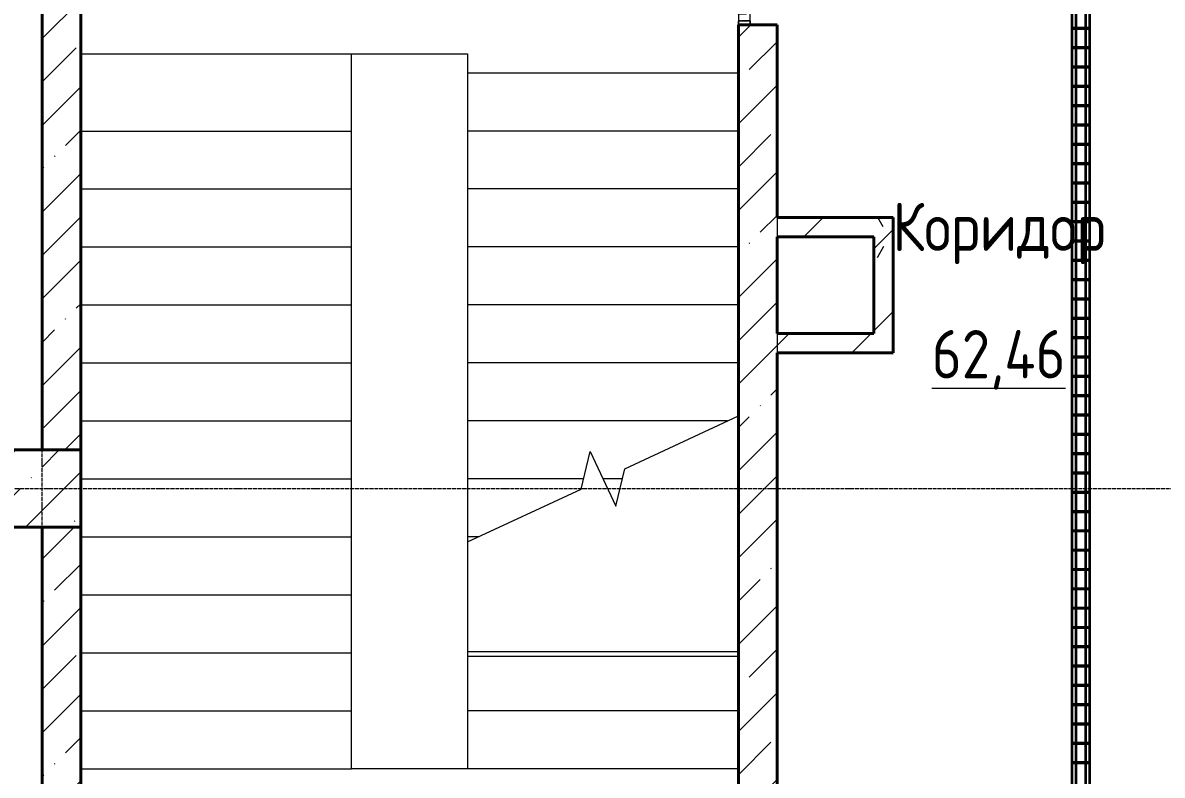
# Model space of a CAD drawing. Header units: millimetres. Extents: x 0 to 351840, y -132678 to 32417.
# Drawn here: x 325426 to 331318, y -103949 to -100056 of the extents above; entities that cross this region are included whole.
import ezdxf

# ---------------------------------------------------------------- set-up
doc = ezdxf.new("R2010")
doc.units = ezdxf.units.MM
doc.linetypes.add('BI_линия_сетки', pattern=[25, 20, -2.5, 0, -2.5])
doc.linetypes.add('BI_невидимые', pattern=[5, 3, -2])
for name, color, linetype, lineweight in [('Двери', 7, 'Continuous', 18), ('Лестницы', 7, 'Continuous', 18), ('Марки помещений', 7, 'Continuous', 20), ('Несущие колонны', 7, 'Continuous', 18), ('Оси', 7, 'Continuous', 9), ('Перекрытие', 7, 'Continuous', 18), ('Потолки', 7, 'Continuous', 18), ('Стены внутренние', 7, 'Continuous', 18), ('Стены наружные', 7, 'Continuous', 18), ('Стены несущие', 7, 'Continuous', 18), ('Стены штриховка', 7, 'Continuous', 18)]:
    doc.layers.add(name, color=color, linetype=linetype, lineweight=lineweight)
doc.styles.add('GOST Common_1', font='GOST Common.ttf', dxfattribs={"width": 0.9, "height": 250})
pattern_1 = [(45, (2e-10, 1e-10), (-224.5064, 224.5064), []), (45, (224.5, 1e-10), (-224.5064, 224.5064), [396.875, -79.375, 3.353, -76.022])]
pattern_2 = [(0, (2e-10, 1e-10), (1625.6, 406.4), [67.056, -1152.144, 67.056, -1152.144, -6502.4]), (0, (2e-10, 1e-10), (1625.6, 406.4), [-2438.4, 67.056, -2371.344, 67.056, -1152.144, -2844.8]), (0, (2e-10, 1e-10), (1625.6, 406.4), [-6096, 67.056, -745.744, 67.056, -1964.944]), (120, (609.6, 203.2), (-1164.7527, 1204.611), [67.056, -1152.144, 67.056, -1152.144, -6502.4]), (120, (609.6, 203.2), (-1164.7527, 1204.611), [-2438.4, 67.056, -2371.344, 67.056, -1152.144, -2844.8]), (120, (609.6, 203.2), (-1164.7527, 1204.611), [-6096, 67.056, -745.744, 67.056, -1964.944]), (240, (812.8, 1016), (-460.8473, -1611.011), [67.056, -1152.144, 67.056, -1152.144, -6502.4]), (240, (812.8, 1016), (-460.8473, -1611.011), [-2438.4, 67.056, -2371.344, 67.056, -1152.144, -2844.8]), (240, (812.8, 1016), (-460.8473, -1611.011), [-6096, 67.056, -745.744, 67.056, -1964.944])]
pattern_3 = [(45, (2e-10, 1e-10), (-212.132, 212.132), [])]

# ---------------------------------------------------------------- blocks, each defined once
blk = doc.blocks.new('*U51')
at = {"color": 0, "linetype": 'ByBlock', "lineweight": -2}
for p, q in [((13459.1, 47.5), (187, 47.5)), ((287.3, 42.5), (13459.1, 42.5)), ((13459.1, 27.5), (292.3, 27.5)), ((292.3, 22.5), (13459.1, 22.5)), ((3387.3, 42.5), (3387.3, 41.5)), ((3387.3, 41.5), (3387.3, 40)), ((3387.3, 40), (3387.3, 37.5)), ((3387.3, 37.5), (3387.3, -37.5)), ((3392.3, 41.5), (3392.3, 42.5)), ((3392.3, 40), (3392.3, 41.5)), ((3392.3, 37.5), (3392.3, 40)), ((3392.3, -37.5), (3392.3, 37.5)), ((3487.3, 42.5), (3487.3, 41.5)), ((3487.3, 41.5), (3487.3, 40)), ((3487.3, 40), (3487.3, 37.5)), ((3487.3, 37.5), (3487.3, -37.5)), ((3492.3, 41.5), (3492.3, 42.5)), ((3492.3, 40), (3492.3, 41.5)), ((3492.3, 37.5), (3492.3, 40)), ((3492.3, -37.5), (3492.3, 37.5)), ((3587.3, 42.5), (3587.3, 41.5)), ((3587.3, 41.5), (3587.3, 40)), ((3587.3, 40), (3587.3, 37.5)), ((3587.3, 37.5), (3587.3, -37.5)), ((3592.3, 41.5), (3592.3, 42.5)), ((3592.3, 40), (3592.3, 41.5)), ((3592.3, 37.5), (3592.3, 40)), ((3592.3, -37.5), (3592.3, 37.5)), ((3687.3, 42.5), (3687.3, 41.5)), ((3687.3, 41.5), (3687.3, 40)), ((3687.3, 40), (3687.3, 37.5)), ((3687.3, 37.5), (3687.3, -37.5)), ((3692.3, 41.5), (3692.3, 42.5)), ((3692.3, 40), (3692.3, 41.5)), ((3692.3, 37.5), (3692.3, 40)), ((3692.3, -37.5), (3692.3, 37.5)), ((3787.3, 42.5), (3787.3, 41.5)), ((3787.3, 41.5), (3787.3, 40)), ((3787.3, 40), (3787.3, 37.5)), ((3787.3, 37.5), (3787.3, -37.5)), ((3792.3, 41.5), (3792.3, 42.5)), ((3792.3, 40), (3792.3, 41.5)), ((3792.3, 37.5), (3792.3, 40)), ((3792.3, -37.5), (3792.3, 37.5)), ((3887.3, 42.5), (3887.3, 41.5)), ((3887.3, 41.5), (3887.3, 40)), ((3887.3, 40), (3887.3, 37.5)), ((3887.3, 37.5), (3887.3, -37.5)), ((3892.3, 41.5), (3892.3, 42.5)), ((3892.3, 40), (3892.3, 41.5)), ((3892.3, 37.5), (3892.3, 40)), ((3892.3, -37.5), (3892.3, 37.5)), ((3987.3, 42.5), (3987.3, 41.5)), ((3987.3, 41.5), (3987.3, 40)), ((3987.3, 40), (3987.3, 37.5)), ((3987.3, 37.5), (3987.3, -37.5)), ((3992.3, 41.5), (3992.3, 42.5)), ((3992.3, 40), (3992.3, 41.5)), ((3992.3, 37.5), (3992.3, 40)), ((3992.3, -37.5), (3992.3, 37.5)), ((4087.3, 42.5), (4087.3, 41.5)), ((4087.3, 41.5), (4087.3, 40)), ((4087.3, 40), (4087.3, 37.5)), ((4087.3, 37.5), (4087.3, -37.5)), ((4092.3, 41.5), (4092.3, 42.5)), ((4092.3, 40), (4092.3, 41.5)), ((4092.3, 37.5), (4092.3, 40)), ((4092.3, -37.5), (4092.3, 37.5)), ((4187.3, 42.5), (4187.3, 41.5)), ((4187.3, 41.5), (4187.3, 40)), ((4187.3, 40), (4187.3, 37.5)), ((4187.3, 37.5), (4187.3, -37.5)), ((4192.3, 41.5), (4192.3, 42.5)), ((4192.3, 40), (4192.3, 41.5)), ((4192.3, 37.5), (4192.3, 40)), ((4192.3, -37.5), (4192.3, 37.5)), ((4287.3, 42.5), (4287.3, 41.5)), ((4287.3, 41.5), (4287.3, 40)), ((4287.3, 40), (4287.3, 37.5)), ((4287.3, 37.5), (4287.3, -37.5)), ((4292.3, 41.5), (4292.3, 42.5)), ((4292.3, 40), (4292.3, 41.5)), ((4292.3, 37.5), (4292.3, 40)), ((4292.3, -37.5), (4292.3, 37.5)), ((4387.3, 42.5), (4387.3, 41.5)), ((4387.3, 41.5), (4387.3, 40)), ((4387.3, 40), (4387.3, 37.5)), ((4387.3, 37.5), (4387.3, -37.5)), ((4392.3, 41.5), (4392.3, 42.5)), ((4392.3, 40), (4392.3, 41.5)), ((4392.3, 37.5), (4392.3, 40)), ((4392.3, -37.5), (4392.3, 37.5)), ((4487.3, 42.5), (4487.3, 41.5)), ((4487.3, 41.5), (4487.3, 40)), ((4487.3, 40), (4487.3, 37.5)), ((4487.3, 37.5), (4487.3, -37.5)), ((4492.3, 41.5), (4492.3, 42.5)), ((4492.3, 40), (4492.3, 41.5)), ((4492.3, 37.5), (4492.3, 40)), ((4492.3, -37.5), (4492.3, 37.5)), ((4587.3, 42.5), (4587.3, 41.5)), ((4587.3, 41.5), (4587.3, 40)), ((4587.3, 40), (4587.3, 37.5)), ((4587.3, 37.5), (4587.3, -37.5)), ((4592.3, 41.5), (4592.3, 42.5)), ((4592.3, 40), (4592.3, 41.5)), ((4592.3, 37.5), (4592.3, 40)), ((4592.3, -37.5), (4592.3, 37.5)), ((4687.3, 42.5), (4687.3, 41.5)), ((4687.3, 41.5), (4687.3, 40)), ((4687.3, 40), (4687.3, 37.5)), ((4687.3, 37.5), (4687.3, -37.5)), ((4692.3, 41.5), (4692.3, 42.5)), ((4692.3, 40), (4692.3, 41.5)), ((4692.3, 37.5), (4692.3, 40)), ((4692.3, -37.5), (4692.3, 37.5)), ((4787.3, 42.5), (4787.3, 41.5)), ((4787.3, 41.5), (4787.3, 40)), ((4787.3, 40), (4787.3, 37.5)), ((4787.3, 37.5), (4787.3, -37.5)), ((4792.3, 41.5), (4792.3, 42.5)), ((4792.3, 40), (4792.3, 41.5)), ((4792.3, 37.5), (4792.3, 40)), ((4792.3, -37.5), (4792.3, 37.5)), ((4887.3, 42.5), (4887.3, 41.5)), ((4887.3, 41.5), (4887.3, 40)), ((4887.3, 40), (4887.3, 37.5)), ((4887.3, 37.5), (4887.3, -37.5)), ((4892.3, 41.5), (4892.3, 42.5)), ((4892.3, 40), (4892.3, 41.5)), ((4892.3, 37.5), (4892.3, 40)), ((4892.3, -37.5), (4892.3, 37.5)), ((4987.3, 42.5), (4987.3, 41.5)), ((4987.3, 41.5), (4987.3, 40)), ((4987.3, 40), (4987.3, 37.5)), ((4987.3, 37.5), (4987.3, -37.5)), ((4992.3, 41.5), (4992.3, 42.5)), ((4992.3, 40), (4992.3, 41.5)), ((4992.3, 37.5), (4992.3, 40)), ((4992.3, -37.5), (4992.3, 37.5)), ((5087.3, 42.5), (5087.3, 41.5)), ((5087.3, 41.5), (5087.3, 40)), ((5087.3, 40), (5087.3, 37.5)), ((5087.3, 37.5), (5087.3, -37.5)), ((5092.3, 41.5), (5092.3, 42.5)), ((5092.3, 40), (5092.3, 41.5)), ((5092.3, 37.5), (5092.3, 40)), ((5092.3, -37.5), (5092.3, 37.5)), ((5187.3, 42.5), (5187.3, 41.5)), ((5187.3, 41.5), (5187.3, 40)), ((5187.3, 40), (5187.3, 37.5)), ((5187.3, 37.5), (5187.3, -37.5)), ((5192.3, 41.5), (5192.3, 42.5)), ((5192.3, 40), (5192.3, 41.5)), ((5192.3, 37.5), (5192.3, 40)), ((5192.3, -37.5), (5192.3, 37.5)), ((5287.3, 42.5), (5287.3, 41.5)), ((5287.3, 41.5), (5287.3, 40)), ((5287.3, 40), (5287.3, 37.5)), ((5287.3, 37.5), (5287.3, -37.5)), ((5292.3, 41.5), (5292.3, 42.5)), ((5292.3, 40), (5292.3, 41.5)), ((5292.3, 37.5), (5292.3, 40)), ((5292.3, -37.5), (5292.3, 37.5)), ((5387.3, 42.5), (5387.3, 41.5)), ((5387.3, 41.5), (5387.3, 40)), ((5387.3, 40), (5387.3, 37.5)), ((5387.3, 37.5), (5387.3, -37.5)), ((5392.3, 41.5), (5392.3, 42.5)), ((5392.3, 40), (5392.3, 41.5)), ((5392.3, 37.5), (5392.3, 40)), ((5392.3, -37.5), (5392.3, 37.5)), ((5487.3, 42.5), (5487.3, 41.5)), ((5487.3, 41.5), (5487.3, 40)), ((5487.3, 40), (5487.3, 37.5)), ((5487.3, 37.5), (5487.3, -37.5)), ((5492.3, 41.5), (5492.3, 42.5)), ((5492.3, 40), (5492.3, 41.5)), ((5492.3, 37.5), (5492.3, 40)), ((5492.3, -37.5), (5492.3, 37.5)), ((5587.3, 42.5), (5587.3, 41.5)), ((5587.3, 41.5), (5587.3, 40)), ((5587.3, 40), (5587.3, 37.5)), ((5587.3, 37.5), (5587.3, -37.5)), ((5592.3, 41.5), (5592.3, 42.5)), ((5592.3, 40), (5592.3, 41.5)), ((5592.3, 37.5), (5592.3, 40)), ((5592.3, -37.5), (5592.3, 37.5)), ((5687.3, 42.5), (5687.3, 41.5)), ((5687.3, 41.5), (5687.3, 40)), ((5687.3, 40), (5687.3, 37.5)), ((5687.3, 37.5), (5687.3, -37.5)), ((5692.3, 41.5), (5692.3, 42.5)), ((5692.3, 40), (5692.3, 41.5)), ((5692.3, 37.5), (5692.3, 40)), ((5692.3, -37.5), (5692.3, 37.5)), ((5787.3, 42.5), (5787.3, 41.5)), ((5787.3, 41.5), (5787.3, 40)), ((5787.3, 40), (5787.3, 37.5)), ((5787.3, 37.5), (5787.3, -37.5)), ((5792.3, 41.5), (5792.3, 42.5)), ((5792.3, 40), (5792.3, 41.5)), ((5792.3, 37.5), (5792.3, 40)), ((5792.3, -37.5), (5792.3, 37.5)), ((5887.3, 42.5), (5887.3, 41.5)), ((5887.3, 41.5), (5887.3, 40)), ((5887.3, 40), (5887.3, 37.5)), ((5887.3, 37.5), (5887.3, -37.5)), ((5892.3, 41.5), (5892.3, 42.5)), ((5892.3, 40), (5892.3, 41.5)), ((5892.3, 37.5), (5892.3, 40)), ((5892.3, -37.5), (5892.3, 37.5)), ((5987.3, 42.5), (5987.3, 41.5)), ((5987.3, 41.5), (5987.3, 40)), ((5987.3, 40), (5987.3, 37.5)), ((5987.3, 37.5), (5987.3, -37.5)), ((5992.3, 41.5), (5992.3, 42.5)), ((5992.3, 40), (5992.3, 41.5)), ((5992.3, 37.5), (5992.3, 40)), ((5992.3, -37.5), (5992.3, 37.5)), ((6087.3, 42.5), (6087.3, 41.5)), ((6087.3, 41.5), (6087.3, 40)), ((6087.3, 40), (6087.3, 37.5)), ((6087.3, 37.5), (6087.3, -37.5)), ((6092.3, 41.5), (6092.3, 42.5)), ((6092.3, 40), (6092.3, 41.5)), ((6092.3, 37.5), (6092.3, 40)), ((6092.3, -37.5), (6092.3, 37.5)), ((6187.3, 42.5), (6187.3, 41.5)), ((6187.3, 41.5), (6187.3, 40)), ((6187.3, 40), (6187.3, 37.5)), ((6187.3, 37.5), (6187.3, -37.5)), ((6192.3, 41.5), (6192.3, 42.5)), ((6192.3, 40), (6192.3, 41.5)), ((6192.3, 37.5), (6192.3, 40)), ((6192.3, -37.5), (6192.3, 37.5)), ((6287.3, 42.5), (6287.3, 41.5)), ((6287.3, 41.5), (6287.3, 40)), ((6287.3, 40), (6287.3, 37.5)), ((6287.3, 37.5), (6287.3, -37.5)), ((6292.3, 41.5), (6292.3, 42.5)), ((6292.3, 40), (6292.3, 41.5)), ((6292.3, 37.5), (6292.3, 40)), ((6292.3, -37.5), (6292.3, 37.5)), ((6387.3, 42.5), (6387.3, 41.5)), ((6387.3, 41.5), (6387.3, 40)), ((6387.3, 40), (6387.3, 37.5)), ((6387.3, 37.5), (6387.3, -37.5)), ((6392.3, 41.5), (6392.3, 42.5)), ((6392.3, 40), (6392.3, 41.5)), ((6392.3, 37.5), (6392.3, 40)), ((6392.3, -37.5), (6392.3, 37.5)), ((6487.3, 42.5), (6487.3, 41.5)), ((6487.3, 41.5), (6487.3, 40)), ((6487.3, 40), (6487.3, 37.5)), ((6487.3, 37.5), (6487.3, -37.5)), ((6492.3, 41.5), (6492.3, 42.5)), ((6492.3, 40), (6492.3, 41.5)), ((6492.3, 37.5), (6492.3, 40)), ((6492.3, -37.5), (6492.3, 37.5)), ((6587.3, 42.5), (6587.3, 41.5)), ((6587.3, 41.5), (6587.3, 40)), ((6587.3, 40), (6587.3, 37.5)), ((6587.3, 37.5), (6587.3, -37.5)), ((6592.3, 41.5), (6592.3, 42.5)), ((6592.3, 40), (6592.3, 41.5)), ((6592.3, 37.5), (6592.3, 40)), ((6592.3, -37.5), (6592.3, 37.5)), ((6687.3, 42.5), (6687.3, 41.5)), ((6687.3, 41.5), (6687.3, 40)), ((6687.3, 40), (6687.3, 37.5)), ((6687.3, 37.5), (6687.3, -37.5)), ((6692.3, 41.5), (6692.3, 42.5)), ((6692.3, 40), (6692.3, 41.5)), ((6692.3, 37.5), (6692.3, 40)), ((6692.3, -37.5), (6692.3, 37.5)), ((6787.3, 42.5), (6787.3, 41.5)), ((6787.3, 41.5), (6787.3, 40)), ((6787.3, 40), (6787.3, 37.5)), ((6787.3, 37.5), (6787.3, -37.5)), ((6792.3, 41.5), (6792.3, 42.5)), ((6792.3, 40), (6792.3, 41.5)), ((6792.3, 37.5), (6792.3, 40)), ((6792.3, -37.5), (6792.3, 37.5)), ((6887.3, 42.5), (6887.3, 41.5)), ((6887.3, 41.5), (6887.3, 40)), ((6887.3, 40), (6887.3, 37.5)), ((6887.3, 37.5), (6887.3, -37.5)), ((6892.3, 41.5), (6892.3, 42.5)), ((6892.3, 40), (6892.3, 41.5)), ((6892.3, 37.5), (6892.3, 40)), ((6892.3, -37.5), (6892.3, 37.5)), ((6987.3, 42.5), (6987.3, 41.5)), ((6987.3, 41.5), (6987.3, 40)), ((6987.3, 40), (6987.3, 37.5)), ((6987.3, 37.5), (6987.3, -37.5)), ((6992.3, 41.5), (6992.3, 42.5)), ((6992.3, 40), (6992.3, 41.5)), ((6992.3, 37.5), (6992.3, 40)), ((6992.3, -37.5), (6992.3, 37.5)), ((7087.3, 42.5), (7087.3, 41.5)), ((7087.3, 41.5), (7087.3, 40)), ((7087.3, 40), (7087.3, 37.5)), ((7087.3, 37.5), (7087.3, -37.5)), ((7092.3, 41.5), (7092.3, 42.5)), ((7092.3, 40), (7092.3, 41.5)), ((7092.3, 37.5), (7092.3, 40)), ((7092.3, -37.5), (7092.3, 37.5)), ((7187.3, 42.5), (7187.3, 41.5)), ((7187.3, 41.5), (7187.3, 40)), ((7187.3, 40), (7187.3, 37.5)), ((7187.3, 37.5), (7187.3, -37.5)), ((7192.3, 41.5), (7192.3, 42.5)), ((7192.3, 40), (7192.3, 41.5)), ((7192.3, 37.5), (7192.3, 40)), ((7192.3, -37.5), (7192.3, 37.5)), ((187, -47.5), (13459.1, -47.5)), ((13459.1, -42.5), (287.3, -42.5)), ((13459.1, -22.5), (292.3, -22.5)), ((292.3, -27.5), (13459.1, -27.5)), ((3387.3, -37.5), (3387.3, -40)), ((3387.3, -40), (3387.3, -41.5)), ((3387.3, -41.5), (3387.3, -42.5)), ((3392.3, -40), (3392.3, -37.5)), ((3392.3, -41.5), (3392.3, -40)), ((3392.3, -42.5), (3392.3, -41.5)), ((3487.3, -37.5), (3487.3, -40)), ((3487.3, -40), (3487.3, -41.5)), ((3487.3, -41.5), (3487.3, -42.5)), ((3492.3, -40), (3492.3, -37.5)), ((3492.3, -41.5), (3492.3, -40)), ((3492.3, -42.5), (3492.3, -41.5)), ((3587.3, -37.5), (3587.3, -40)), ((3587.3, -40), (3587.3, -41.5)), ((3587.3, -41.5), (3587.3, -42.5)), ((3592.3, -40), (3592.3, -37.5)), ((3592.3, -41.5), (3592.3, -40)), ((3592.3, -42.5), (3592.3, -41.5)), ((3687.3, -37.5), (3687.3, -40)), ((3687.3, -40), (3687.3, -41.5)), ((3687.3, -41.5), (3687.3, -42.5)), ((3692.3, -40), (3692.3, -37.5)), ((3692.3, -41.5), (3692.3, -40)), ((3692.3, -42.5), (3692.3, -41.5)), ((3787.3, -37.5), (3787.3, -40)), ((3787.3, -40), (3787.3, -41.5)), ((3787.3, -41.5), (3787.3, -42.5)), ((3792.3, -40), (3792.3, -37.5)), ((3792.3, -41.5), (3792.3, -40)), ((3792.3, -42.5), (3792.3, -41.5)), ((3887.3, -37.5), (3887.3, -40)), ((3887.3, -40), (3887.3, -41.5)), ((3887.3, -41.5), (3887.3, -42.5)), ((3892.3, -40), (3892.3, -37.5)), ((3892.3, -41.5), (3892.3, -40)), ((3892.3, -42.5), (3892.3, -41.5)), ((3987.3, -37.5), (3987.3, -40)), ((3987.3, -40), (3987.3, -41.5)), ((3987.3, -41.5), (3987.3, -42.5)), ((3992.3, -40), (3992.3, -37.5)), ((3992.3, -41.5), (3992.3, -40)), ((3992.3, -42.5), (3992.3, -41.5)), ((4087.3, -37.5), (4087.3, -40)), ((4087.3, -40), (4087.3, -41.5)), ((4087.3, -41.5), (4087.3, -42.5)), ((4092.3, -40), (4092.3, -37.5)), ((4092.3, -41.5), (4092.3, -40)), ((4092.3, -42.5), (4092.3, -41.5)), ((4187.3, -37.5), (4187.3, -40)), ((4187.3, -40), (4187.3, -41.5)), ((4187.3, -41.5), (4187.3, -42.5)), ((4192.3, -40), (4192.3, -37.5)), ((4192.3, -41.5), (4192.3, -40)), ((4192.3, -42.5), (4192.3, -41.5)), ((4287.3, -37.5), (4287.3, -40)), ((4287.3, -40), (4287.3, -41.5)), ((4287.3, -41.5), (4287.3, -42.5)), ((4292.3, -40), (4292.3, -37.5)), ((4292.3, -41.5), (4292.3, -40)), ((4292.3, -42.5), (4292.3, -41.5)), ((4387.3, -37.5), (4387.3, -40)), ((4387.3, -40), (4387.3, -41.5)), ((4387.3, -41.5), (4387.3, -42.5)), ((4392.3, -40), (4392.3, -37.5)), ((4392.3, -41.5), (4392.3, -40)), ((4392.3, -42.5), (4392.3, -41.5)), ((4487.3, -37.5), (4487.3, -40)), ((4487.3, -40), (4487.3, -41.5)), ((4487.3, -41.5), (4487.3, -42.5)), ((4492.3, -40), (4492.3, -37.5)), ((4492.3, -41.5), (4492.3, -40)), ((4492.3, -42.5), (4492.3, -41.5)), ((4587.3, -37.5), (4587.3, -40)), ((4587.3, -40), (4587.3, -41.5)), ((4587.3, -41.5), (4587.3, -42.5)), ((4592.3, -40), (4592.3, -37.5)), ((4592.3, -41.5), (4592.3, -40)), ((4592.3, -42.5), (4592.3, -41.5)), ((4687.3, -37.5), (4687.3, -40)), ((4687.3, -40), (4687.3, -41.5)), ((4687.3, -41.5), (4687.3, -42.5)), ((4692.3, -40), (4692.3, -37.5)), ((4692.3, -41.5), (4692.3, -40)), ((4692.3, -42.5), (4692.3, -41.5)), ((4787.3, -37.5), (4787.3, -40)), ((4787.3, -40), (4787.3, -41.5)), ((4787.3, -41.5), (4787.3, -42.5)), ((4792.3, -40), (4792.3, -37.5)), ((4792.3, -41.5), (4792.3, -40)), ((4792.3, -42.5), (4792.3, -41.5)), ((4887.3, -37.5), (4887.3, -40)), ((4887.3, -40), (4887.3, -41.5)), ((4887.3, -41.5), (4887.3, -42.5)), ((4892.3, -40), (4892.3, -37.5)), ((4892.3, -41.5), (4892.3, -40)), ((4892.3, -42.5), (4892.3, -41.5)), ((4987.3, -37.5), (4987.3, -40)), ((4987.3, -40), (4987.3, -41.5)), ((4987.3, -41.5), (4987.3, -42.5)), ((4992.3, -40), (4992.3, -37.5)), ((4992.3, -41.5), (4992.3, -40)), ((4992.3, -42.5), (4992.3, -41.5)), ((5087.3, -37.5), (5087.3, -40)), ((5087.3, -40), (5087.3, -41.5)), ((5087.3, -41.5), (5087.3, -42.5)), ((5092.3, -40), (5092.3, -37.5)), ((5092.3, -41.5), (5092.3, -40)), ((5092.3, -42.5), (5092.3, -41.5)), ((5187.3, -37.5), (5187.3, -40)), ((5187.3, -40), (5187.3, -41.5)), ((5187.3, -41.5), (5187.3, -42.5)), ((5192.3, -40), (5192.3, -37.5)), ((5192.3, -41.5), (5192.3, -40)), ((5192.3, -42.5), (5192.3, -41.5)), ((5287.3, -37.5), (5287.3, -40)), ((5287.3, -40), (5287.3, -41.5)), ((5287.3, -41.5), (5287.3, -42.5)), ((5292.3, -40), (5292.3, -37.5)), ((5292.3, -41.5), (5292.3, -40)), ((5292.3, -42.5), (5292.3, -41.5)), ((5387.3, -37.5), (5387.3, -40)), ((5387.3, -40), (5387.3, -41.5)), ((5387.3, -41.5), (5387.3, -42.5)), ((5392.3, -40), (5392.3, -37.5)), ((5392.3, -41.5), (5392.3, -40)), ((5392.3, -42.5), (5392.3, -41.5)), ((5487.3, -37.5), (5487.3, -40)), ((5487.3, -40), (5487.3, -41.5)), ((5487.3, -41.5), (5487.3, -42.5)), ((5492.3, -40), (5492.3, -37.5)), ((5492.3, -41.5), (5492.3, -40)), ((5492.3, -42.5), (5492.3, -41.5)), ((5587.3, -37.5), (5587.3, -40)), ((5587.3, -40), (5587.3, -41.5)), ((5587.3, -41.5), (5587.3, -42.5)), ((5592.3, -40), (5592.3, -37.5)), ((5592.3, -41.5), (5592.3, -40)), ((5592.3, -42.5), (5592.3, -41.5)), ((5687.3, -37.5), (5687.3, -40)), ((5687.3, -40), (5687.3, -41.5)), ((5687.3, -41.5), (5687.3, -42.5)), ((5692.3, -40), (5692.3, -37.5)), ((5692.3, -41.5), (5692.3, -40)), ((5692.3, -42.5), (5692.3, -41.5)), ((5787.3, -37.5), (5787.3, -40)), ((5787.3, -40), (5787.3, -41.5)), ((5787.3, -41.5), (5787.3, -42.5)), ((5792.3, -40), (5792.3, -37.5)), ((5792.3, -41.5), (5792.3, -40)), ((5792.3, -42.5), (5792.3, -41.5)), ((5887.3, -37.5), (5887.3, -40)), ((5887.3, -40), (5887.3, -41.5)), ((5887.3, -41.5), (5887.3, -42.5)), ((5892.3, -40), (5892.3, -37.5)), ((5892.3, -41.5), (5892.3, -40)), ((5892.3, -42.5), (5892.3, -41.5)), ((5987.3, -37.5), (5987.3, -40)), ((5987.3, -40), (5987.3, -41.5)), ((5987.3, -41.5), (5987.3, -42.5)), ((5992.3, -40), (5992.3, -37.5)), ((5992.3, -41.5), (5992.3, -40)), ((5992.3, -42.5), (5992.3, -41.5)), ((6087.3, -37.5), (6087.3, -40)), ((6087.3, -40), (6087.3, -41.5)), ((6087.3, -41.5), (6087.3, -42.5)), ((6092.3, -40), (6092.3, -37.5)), ((6092.3, -41.5), (6092.3, -40)), ((6092.3, -42.5), (6092.3, -41.5)), ((6187.3, -37.5), (6187.3, -40)), ((6187.3, -40), (6187.3, -41.5)), ((6187.3, -41.5), (6187.3, -42.5)), ((6192.3, -40), (6192.3, -37.5)), ((6192.3, -41.5), (6192.3, -40)), ((6192.3, -42.5), (6192.3, -41.5)), ((6287.3, -37.5), (6287.3, -40)), ((6287.3, -40), (6287.3, -41.5)), ((6287.3, -41.5), (6287.3, -42.5)), ((6292.3, -40), (6292.3, -37.5)), ((6292.3, -41.5), (6292.3, -40)), ((6292.3, -42.5), (6292.3, -41.5)), ((6387.3, -37.5), (6387.3, -40)), ((6387.3, -40), (6387.3, -41.5)), ((6387.3, -41.5), (6387.3, -42.5)), ((6392.3, -40), (6392.3, -37.5)), ((6392.3, -41.5), (6392.3, -40)), ((6392.3, -42.5), (6392.3, -41.5)), ((6487.3, -37.5), (6487.3, -40)), ((6487.3, -40), (6487.3, -41.5)), ((6487.3, -41.5), (6487.3, -42.5)), ((6492.3, -40), (6492.3, -37.5)), ((6492.3, -41.5), (6492.3, -40)), ((6492.3, -42.5), (6492.3, -41.5)), ((6587.3, -37.5), (6587.3, -40)), ((6587.3, -40), (6587.3, -41.5)), ((6587.3, -41.5), (6587.3, -42.5)), ((6592.3, -40), (6592.3, -37.5)), ((6592.3, -41.5), (6592.3, -40)), ((6592.3, -42.5), (6592.3, -41.5)), ((6687.3, -37.5), (6687.3, -40)), ((6687.3, -40), (6687.3, -41.5)), ((6687.3, -41.5), (6687.3, -42.5)), ((6692.3, -40), (6692.3, -37.5)), ((6692.3, -41.5), (6692.3, -40)), ((6692.3, -42.5), (6692.3, -41.5)), ((6787.3, -37.5), (6787.3, -40)), ((6787.3, -40), (6787.3, -41.5)), ((6787.3, -41.5), (6787.3, -42.5)), ((6792.3, -40), (6792.3, -37.5)), ((6792.3, -41.5), (6792.3, -40)), ((6792.3, -42.5), (6792.3, -41.5)), ((6887.3, -37.5), (6887.3, -40)), ((6887.3, -40), (6887.3, -41.5)), ((6887.3, -41.5), (6887.3, -42.5)), ((6892.3, -40), (6892.3, -37.5)), ((6892.3, -41.5), (6892.3, -40)), ((6892.3, -42.5), (6892.3, -41.5)), ((6987.3, -37.5), (6987.3, -40)), ((6987.3, -40), (6987.3, -41.5)), ((6987.3, -41.5), (6987.3, -42.5)), ((6992.3, -40), (6992.3, -37.5)), ((6992.3, -41.5), (6992.3, -40)), ((6992.3, -42.5), (6992.3, -41.5)), ((7087.3, -37.5), (7087.3, -40)), ((7087.3, -40), (7087.3, -41.5)), ((7087.3, -41.5), (7087.3, -42.5)), ((7092.3, -40), (7092.3, -37.5)), ((7092.3, -41.5), (7092.3, -40)), ((7092.3, -42.5), (7092.3, -41.5)), ((7187.3, -37.5), (7187.3, -40)), ((7187.3, -40), (7187.3, -41.5)), ((7187.3, -41.5), (7187.3, -42.5)), ((7192.3, -40), (7192.3, -37.5)), ((7192.3, -41.5), (7192.3, -40)), ((7192.3, -42.5), (7192.3, -41.5))]:
    blk.add_line(p, q, dxfattribs=at)
for centre, start, end in [((3389.8, 40), 180, 0), ((3489.8, 40), 180, 0), ((3589.8, 40), 180, 0), ((3689.8, 40), 180, 0), ((3789.8, 40), 180, 0), ((3889.8, 40), 180, 0), ((3989.8, 40), 180, 0), ((4089.8, 40), 180, 0), ((4189.8, 40), 180, 0), ((4289.8, 40), 180, 0), ((4389.8, 40), 180, 0), ((4489.8, 40), 180, 0), ((4589.8, 40), 180, 0), ((4689.8, 40), 180, 0), ((4789.8, 40), 180, 0), ((4889.8, 40), 180, 0), ((4989.8, 40), 180, 0), ((5089.8, 40), 180, 0), ((5189.8, 40), 180, 0), ((5289.8, 40), 180, 0), ((5389.8, 40), 180, 0), ((5489.8, 40), 180, 0), ((5589.8, 40), 180, 0), ((5689.8, 40), 180, 0), ((5789.8, 40), 180, 0), ((5889.8, 40), 180, 0), ((5989.8, 40), 180, 0), ((6089.8, 40), 180, 0), ((6189.8, 40), 180, 0), ((6289.8, 40), 180, 0), ((6389.8, 40), 180, 0), ((6489.8, 40), 180, 0), ((6589.8, 40), 180, 0), ((6689.8, 40), 180, 0), ((6789.8, 40), 180, 0), ((6889.8, 40), 180, 0), ((6989.8, 40), 180, 0), ((7089.8, 40), 180, 0), ((7189.8, 40), 180, 0), ((3389.8, -40), 0, 180), ((3489.8, -40), 0, 180), ((3589.8, -40), 0, 180), ((3689.8, -40), 0, 180), ((3789.8, -40), 0, 180), ((3889.8, -40), 0, 180), ((3989.8, -40), 0, 180), ((4089.8, -40), 0, 180), ((4189.8, -40), 0, 180), ((4289.8, -40), 0, 180), ((4389.8, -40), 0, 180), ((4489.8, -40), 0, 180), ((4589.8, -40), 0, 180), ((4689.8, -40), 0, 180), ((4789.8, -40), 0, 180), ((4889.8, -40), 0, 180), ((4989.8, -40), 0, 180), ((5089.8, -40), 0, 180), ((5189.8, -40), 0, 180), ((5289.8, -40), 0, 180), ((5389.8, -40), 0, 180), ((5489.8, -40), 0, 180), ((5589.8, -40), 0, 180), ((5689.8, -40), 0, 180), ((5789.8, -40), 0, 180), ((5889.8, -40), 0, 180), ((5989.8, -40), 0, 180), ((6089.8, -40), 0, 180), ((6189.8, -40), 0, 180), ((6289.8, -40), 0, 180), ((6389.8, -40), 0, 180), ((6489.8, -40), 0, 180), ((6589.8, -40), 0, 180), ((6689.8, -40), 0, 180), ((6789.8, -40), 0, 180), ((6889.8, -40), 0, 180), ((6989.8, -40), 0, 180), ((7089.8, -40), 0, 180), ((7189.8, -40), 0, 180)]:
    blk.add_arc(centre, 2.5, start, end, dxfattribs=at)
blk = doc.blocks.new('_временные_конструкции_колонны_монолитные_прямоугольная - _временная_конструкция_колонна_400x400-V18-02 Этаж__3_300___Отделочный_')
at = {"layer": 'Несущие колонны', "lineweight": 9}
h = blk.add_hatch(dxfattribs=at)
h.set_pattern_fill('FP_19', color=9, style=0, pattern_type=2)
h.set_pattern_definition([(45, (-26950, -13900), (84.18955, 308.69595), [396.875, -79.375, 3.353, -76.022])])
h.paths.add_polyline_path([(200, -200), (200, 200), (-200, 200), (-200, -200)])
at = {"layer": 'Несущие колонны', "color": 9, "lineweight": 40}
for p, q in [((200, 200), (-200, 200)), ((-200, 200), (-200, -200)), ((200, -200), (200, 200)), ((-200, -200), (200, -200))]:
    blk.add_line(p, q, dxfattribs=at)
blk = doc.blocks.new('_Двери_Металлические_Двупольная_Противопожарная_Паркинг - _дверь_ДМН_2200-1300_EI30_П Д-3_-5818114-02 Этаж__3_300___Отделочный_')
at = {"layer": 'Двери', "color": 9, "lineweight": 9}
for p, q in [((-78.6, 516.7), (-59.4, 550)), ((-59.4, 550), (720, 100)), ((700.8, 66.7), (-78.6, 516.7)), ((-218.9, 245), (-470, 100)), ((-199.6, 211.7), (-218.9, 245)), ((-450.8, 66.7), (-199.6, 211.7)), ((-470, 100), (-505, 100)), ((-470, 100), (-450.8, 66.7)), ((-470, 60), (-470, 100)), ((-460, 60), (-470, 60)), ((-460, 40), (-460, 60)), ((720, 100), (700.8, 66.7)), ((710, 60), (720, 60)), ((710, 40), (710, 60)), ((720, 100), (755, 100)), ((720, 60), (720, 100)), ((-505, 40), (-460, 40)), ((755, 40), (710, 40))]:
    blk.add_line(p, q, dxfattribs=at)
at = {"layer": 'Двери', "color": 9, "linetype": 'BI_невидимые', "lineweight": 9}
for p, q in [((-525, 40), (-525, 100)), ((-525, 100), (-505, 100)), ((-525, 40), (-525, 100)), ((-525, 100), (-505, 100)), ((-505, 100), (-525, 100)), ((-525, 100), (-525, 40)), ((-505, 100), (-505, 40)), ((-505, 100), (-505, 40)), ((-505, 40), (-505, 100)), ((755, 40), (755, 100)), ((755, 100), (775, 100)), ((755, 40), (755, 100)), ((755, 100), (775, 100)), ((775, 100), (755, 100)), ((755, 100), (755, 40)), ((775, 100), (775, 40)), ((775, 100), (775, 40)), ((775, 40), (775, 100)), ((-505, 40), (-525, 40)), ((-505, 40), (-525, 40)), ((-525, 40), (-505, 40)), ((775, 40), (755, 40)), ((775, 40), (755, 40)), ((755, 40), (775, 40))]:
    blk.add_line(p, q, dxfattribs=at)
blk = doc.blocks.new('A$C6dd5c291')
at = {"layer": 'Стены внутренние', "lineweight": 9}
h = blk.add_hatch(dxfattribs=at)
h.set_pattern_fill('FP_34', color=9, style=0, pattern_type=2)
h.set_pattern_definition(pattern_3)
h.paths.add_polyline_path([(31250, 15202.2), (31250, 15302.2), (30750, 15302.2), (30750, 15202.2)])
h = blk.add_hatch(dxfattribs=at)
h.set_pattern_fill('FP_33', color=9, style=0, pattern_type=2)
h.set_pattern_definition(pattern_2)
h.paths.add_polyline_path([(31250, 14602.2), (31350, 14602.2), (31350, 15302.2), (31250, 15302.2), (31250, 14702.2)])
h = blk.add_hatch(dxfattribs=at)
h.set_pattern_fill('FP_34', color=9, style=0, pattern_type=2)
h.set_pattern_definition(pattern_3)
h.paths.add_polyline_path([(31250, 14602.2), (31350, 14602.2), (31350, 15302.2), (31250, 15302.2), (31250, 14702.2)])
h = blk.add_hatch(dxfattribs=at)
h.set_pattern_fill('FP_33', color=9, style=0, pattern_type=2)
h.set_pattern_definition(pattern_2)
h.paths.add_polyline_path([(31250, 14602.2), (31250, 14702.2), (30750, 14702.2), (30750, 14602.2)])
h = blk.add_hatch(dxfattribs=at)
h.set_pattern_fill('FP_34', color=9, style=0, pattern_type=2)
h.set_pattern_definition(pattern_3)
h.paths.add_polyline_path([(31250, 14602.2), (31250, 14702.2), (30750, 14702.2), (30750, 14602.2)])
at = {"layer": 'Стены наружные', "lineweight": 9}
h = blk.add_hatch(dxfattribs=at)
h.set_pattern_fill('FP_32', color=9, style=0, pattern_type=2)
h.set_pattern_definition(pattern_1)
h.paths.add_polyline_path([(27150, 10850), (27150, 13700), (26950, 13700), (26950, 10850)])
h.paths.add_polyline_path([(27059.6, 14100), (27150, 14100), (27150, 17800), (26950, 17800), (26950, 14100)])
h = blk.add_hatch(dxfattribs=at)
h.set_pattern_fill('FP_32', color=9, style=0, pattern_type=2)
h.set_pattern_definition(pattern_1)
h.paths.add_polyline_path([(30733.9, 11050), (30750, 11050), (30750, 16300), (30550, 16300), (30550, 11050)])
h.paths.add_polyline_path([(30750, 17600), (30750, 17800), (30550, 17800), (30550, 17600), (30733.9, 17600)])
at = {"layer": 'Лестницы', "color": 9}
for p, q in [((30550, 16050), (29150, 16050)), ((29150, 16050), (29150, 15750)), ((30550, 16050), (29150, 16050)), ((28550, 15450), (28550, 15750)), ((29150, 15750), (29150, 15450)), ((30550, 15750), (29150, 15750)), ((30550, 15750), (29150, 15750)), ((27150, 15450), (28550, 15450)), ((27150, 15450), (28550, 15450)), ((28550, 15150), (28550, 15450)), ((29150, 15450), (29150, 15150)), ((30550, 15450), (29150, 15450)), ((30550, 15450), (29150, 15450)), ((27150, 15150), (28550, 15150)), ((27150, 15150), (28550, 15150)), ((28550, 14850), (28550, 15150)), ((29150, 15150), (29150, 14850)), ((30550, 15150), (29150, 15150)), ((30550, 15150), (29150, 15150)), ((27150, 14850), (28550, 14850)), ((27150, 14850), (28550, 14850)), ((28550, 14550), (28550, 14850)), ((29150, 14850), (29150, 14550)), ((30550, 14850), (29150, 14850)), ((30550, 14850), (29150, 14850)), ((27150, 14550), (28550, 14550)), ((27150, 14550), (28550, 14550)), ((28550, 14250), (28550, 14550)), ((29150, 14550), (29150, 14250)), ((30550, 14550), (29150, 14550)), ((30550, 14550), (29150, 14550)), ((29963.3, 14002.8), (30550, 14276.4)), ((27150, 14250), (28550, 14250)), ((27150, 14250), (28550, 14250)), ((28550, 13950), (28550, 14250)), ((29150, 14250), (29150, 13950)), ((30493.4, 14250), (29150, 14250)), ((30493.4, 14250), (29150, 14250)), ((29736.7, 13897.2), (29784, 14091.6)), ((29784, 14091.6), (29916, 13808.4)), ((29916, 13808.4), (29963.3, 14002.8)), ((27150, 13950), (28550, 13950)), ((27150, 13950), (28550, 13950)), ((28550, 13650), (28550, 13950)), ((29150, 13950), (29150, 13650)), ((29749.6, 13950), (29150, 13950)), ((29749.6, 13950), (29150, 13950)), ((29950.4, 13950), (29850, 13950)), ((29950.4, 13950), (29850, 13950)), ((29150, 13623.6), (29736.7, 13897.2)), ((27150, 13650), (28550, 13650)), ((27150, 13650), (28550, 13650)), ((28550, 13350), (28550, 13650)), ((29150, 13650), (29150, 13623.6)), ((29206.6, 13650), (29150, 13650)), ((29206.6, 13650), (29150, 13650)), ((29150, 13623.6), (29150, 13350)), ((27150, 13350), (28550, 13350)), ((27150, 13350), (28550, 13350)), ((28550, 13050), (28550, 13350)), ((29150, 13350), (29150, 13050)), ((27150, 13050), (28550, 13050)), ((27150, 13050), (28550, 13050)), ((28550, 12750), (28550, 13050)), ((29150, 13050), (29150, 12750)), ((27150, 12750), (28550, 12750)), ((27150, 12750), (28550, 12750)), ((28550, 12450), (28550, 12750)), ((29150, 12750), (29150, 12450)), ((30550, 12750), (29150, 12750)), ((30550, 12750), (29150, 12750)), ((27150, 12450), (28550, 12450)), ((27150, 12450), (28550, 12450)), ((29150, 12450), (28550, 12450)), ((30550, 12450), (29150, 12450))]:
    blk.add_line(p, q, dxfattribs=at)
at = {"layer": 'Оси', "color": 9, "linetype": 'BI_линия_сетки'}
for p, q in [((26950, -3558.5), (26950, 30190.3)), ((-4915.7, 13900), (50661.2, 13900))]:
    blk.add_line(p, q, dxfattribs=at)
at = {"layer": 'Перекрытие', "color": 9, "lineweight": 9}
for p, q in [((27150, 16150), (29150, 16150)), ((28550, 15750), (28550, 16150)), ((29150, 16150), (29150, 16050)), ((27150, 15750), (28550, 15750))]:
    blk.add_line(p, q, dxfattribs=at)
at = {"layer": 'Потолки', "color": 9}
for p, q in [((30550, 13347.9), (30550, 14276.4)), ((29150.1, 13623.6), (29150.1, 13032.1)), ((30550, 13054.6), (29150.1, 13054.5)), ((29150.1, 13032.1), (30550, 13032.2)), ((30550, 13032.2), (30550, 13054.6))]:
    blk.add_line(p, q, dxfattribs=at)
at = {"layer": 'Стены несущие', "color": 9, "lineweight": 40}
for p, q in [((26950, 19700), (26950, 14100)), ((27150, 14100), (27150, 17600)), ((30750, 16300), (30550, 16300)), ((30550, 16300), (30550, 11050)), ((30750, 15302.2), (30750, 16300)), ((31350, 15302.2), (30750, 15302.2)), ((31350, 14602.2), (31350, 15302.2)), ((30750, 14702.2), (30750, 15202.2)), ((30750, 15202.2), (31250, 15202.2)), ((31250, 15202.2), (31250, 14702.2)), ((31250, 14702.2), (30750, 14702.2)), ((30750, 10970), (30750, 14602.2)), ((30750, 14602.2), (31350, 14602.2)), ((26950, 13700), (26950, 8100)), ((27150, 11050), (27150, 13700))]:
    blk.add_line(p, q, dxfattribs=at)
at = {"layer": 'Стены штриховка', "color": 9}
for p, q in [((30750, 15302.2), (30750, 15202.2)), ((30750, 14702.2), (30750, 14602.2))]:
    blk.add_line(p, q, dxfattribs=at)
at = {"layer": 'Двери', "color": 9, "rotation": 89.99999999999993}
blk.add_blockref('_Двери_Металлические_Двупольная_Противопожарная_Паркинг - _дверь_ДМН_2200-1300_EI30_П Д-3_-5818114-02 Этаж__3_300___Отделочный_', (30650, 16825), dxfattribs=at)
at = {"layer": 'Несущие колонны', "color": 9}
blk.add_blockref('_временные_конструкции_колонны_монолитные_прямоугольная - _временная_конструкция_колонна_400x400-V18-02 Этаж__3_300___Отделочный_', (26950, 13900), dxfattribs=at)
at = {"layer": 'Марки помещений', "color": 9, "lineweight": 9, "char_height": 250, "attachment_point": 1, "style": 'GOST Common_1'}
for s, insert, width in [('Коридор', (31346.9, 15379.3), 1385.316), ('\\L62,46', (31549.4, 14720.2), 894.683)]:
    blk.add_mtext(s, dxfattribs=dict(at, insert=insert, width=width))

msp = doc.modelspace()

# ---------------------------------------------------------------- block references
msp.add_blockref('A$C6dd5c291', (298576.4, -116365.9))
at = {"color": 1, "rotation": 270}
msp.add_blockref('*U51', (330896.9, -96694.8), dxfattribs=at)

doc.saveas('drawing.dxf')
